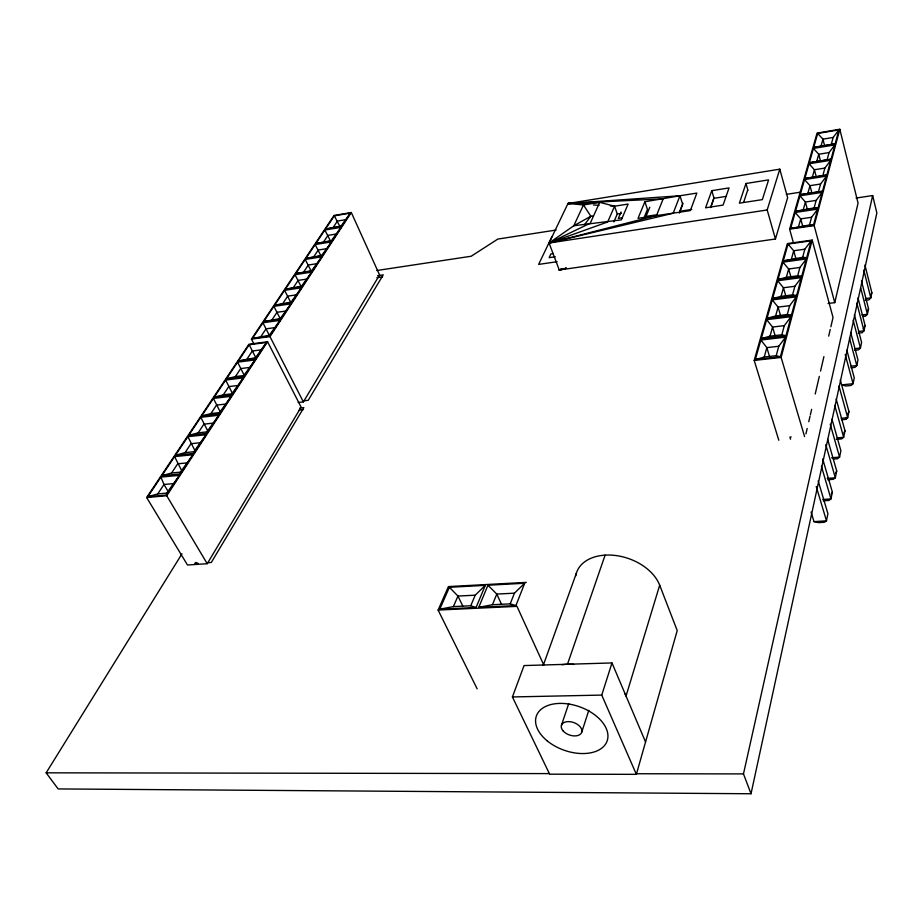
<?xml version="1.0" encoding="UTF-8"?>
<svg xmlns="http://www.w3.org/2000/svg" width="923" height="923" viewBox="0 0 923 923"><rect width="100%" height="100%" fill="white"/><g stroke="black" fill="none" stroke-linecap="round" stroke-linejoin="round"><path stroke-width="1.38" d="M193.853 453.378L193.853 451.728L206.071 434.721L187.877 436.671L175.485 455.235L193.853 453.378L206.071 434.721M180.389 473.926L180.47 472.138L192.953 454.751L174.574 456.597L161.848 475.691L180.389 473.926L192.953 454.751M166.532 495.074L166.705 493.124L179.454 475.345L160.902 477.099L147.807 496.736L166.532 495.074L179.454 475.345M822.693 458.893L832.373 492.132L830.977 498.905L828.946 500.428L823.293 500.831M827.643 439.348L836.711 471.018L835.327 477.779L833.319 479.302L827.735 479.741M836.157 398.944L844.995 430.764L843.657 437.306L841.684 438.887L836.238 439.371M840.299 379.918L848.952 411.554L847.683 417.692L845.722 419.377L841.695 419.757M845.722 419.377L846.103 417.496M857.998 297.864L865.093 325.496L863.986 330.838L862.082 332.718L858.286 333.157M861.459 280.915L868.543 308.836L867.412 314.305L865.532 316.151L863.028 316.439M864.92 265.016L871.866 292.764L870.804 297.898L868.935 299.813L865.22 300.275M181.946 553.846L46.15 772.828L58.149 788.934L751.022 793.757L876.85 212.959L872.662 195.549L856.083 198.053M751.022 793.757L743.476 773.912L872.662 195.549M805.929 433.879L807.187 428.48M808.756 421.73L810.013 416.331M810.336 414.935L811.64 409.351M815.205 394.029L819.312 376.399M820.547 371.092L823.916 356.613M828.692 336.122L830.239 329.465M830.862 326.8L833.031 317.477L812.182 240.084L787.388 243.591L754.195 360.42L778.816 440.259M828.081 303.471L834.75 302.652L858.055 203.118L839.815 129.243L817.063 133.108L789.626 229.169L793.411 242.818M780.397 356.809L785.611 337.149L760.852 340.033L755.314 359.601L780.397 356.809L776.22 355.69L764.244 357.028L755.314 359.601M785.992 335.741L791.046 316.693L766.632 319.658L761.256 338.626L785.992 335.741L781.839 334.784L770.024 336.168L761.256 338.626M791.403 315.32L796.307 296.848L772.228 299.906L767.013 318.308L791.403 315.32L787.284 314.524L775.632 315.954L767.013 318.308M796.653 295.533L801.406 277.604L777.662 280.742L772.597 298.591L796.653 295.533L792.557 294.875L781.077 296.341L772.597 298.591M801.752 276.323L806.367 258.936L782.935 262.144L778.02 279.461L801.752 276.323L797.68 275.804L786.35 277.304L778.02 279.461M806.69 257.69L811.179 240.811L788.046 244.076L783.281 260.897L806.69 257.69L802.652 257.298L783.281 260.897M804.579 436.567L781.123 357.432L812.182 240.084M813.486 225.131L817.766 209.094L795.176 212.486L790.619 228.466L813.486 225.131L809.506 224.958L790.619 228.466M818.078 207.952L822.231 192.365L799.929 195.803L795.499 211.332L818.078 207.952L814.121 207.883L795.499 211.332M822.531 191.246L826.57 176.097L804.544 179.581L800.241 194.684L822.531 191.246L800.241 194.684M826.858 175.012L830.792 160.267L809.044 163.798L804.856 178.497L826.858 175.012L804.856 178.497M831.081 159.206L834.9 144.865L813.417 148.441L809.344 162.748L831.081 159.206L809.344 162.748M835.177 143.838L838.903 129.878L817.686 133.477L813.717 147.415L835.177 143.838L813.717 147.415M834.75 302.652L814.167 225.604L839.815 129.243M776.22 355.69L778.758 346.263L785.611 337.149M781.839 334.784L784.296 325.646L791.046 316.693M787.284 314.524L789.661 305.663L796.307 296.848M792.557 294.875L794.865 286.28L801.406 277.604M797.68 275.804L799.918 267.462L806.367 258.936M802.652 257.298L804.833 249.198L811.179 240.811M809.506 224.958L811.582 217.263L817.766 209.094M814.121 207.883L816.14 200.406L822.231 192.365M818.597 191.292L820.57 184.012L826.57 176.097M822.958 175.151L824.874 168.067L830.792 160.267M827.204 159.437L829.062 152.56L834.9 144.865M831.335 144.161L833.146 137.458L838.903 129.878M764.244 357.028L766.851 347.625L760.852 340.033M770.024 336.168L772.551 327.054L766.632 319.658M775.632 315.954L778.089 307.105L772.228 299.906M781.077 296.341L783.454 287.757L777.662 280.742M786.35 277.304L788.657 268.985L782.935 262.144M791.473 258.832L793.711 250.744L788.046 244.076M798.58 226.55L800.726 218.866L795.176 212.486M803.333 209.509L805.421 202.033L799.929 195.803M807.96 192.93L809.979 185.673L804.544 179.581M812.448 176.812L814.421 169.751L809.044 163.798M816.82 161.133L818.736 154.256L813.417 148.441M821.078 145.869L822.947 139.165L817.686 133.477M645.558 741.988L611.984 662.945L524.056 665.564L512.415 696.946L549.646 774.189L636.362 774.339L677.217 630.571L659.691 585.194A44.258 30.009 18.8 0 0 614.706 555.392A44.258 30.009 18.8 0 0 575.744 575.871M775.447 238.999L787.631 197.684L779.797 169.163L567.98 203.498L549.07 243.026L559.257 269.989L775.447 238.999L767.186 209.971L779.797 169.163M659.691 585.194L626.036 696.046A47.35 29.767 19.3 0 0 624.883 693.611M636.362 774.339L601.75 695.088L611.984 662.945M581.709 732.285L588.793 710.364M743.684 202.195L747.607 190.311M745.957 183.504L739.381 203.175L762.363 199.622L768.594 179.881L745.957 183.504L747.953 190.38M561.438 725.316L568.764 703.511M567.46 664.272L605.107 555.138M710.664 207.214L713.964 197.937L711.771 190.669L729.043 187.911L723.078 205.102L705.576 207.813L711.771 190.669M710.779 207.56L713.964 197.937M543.232 665.425L576.333 573.321M682.928 203.187L679.847 211.275L691.765 209.429M679.328 213.098L682.674 204.329L679.951 195.768L567.98 203.498L583.463 204.941L599.708 202.333L614.58 206.21L628.113 204.052L621.364 219.859L573.794 225.754L549.07 243.026L767.186 209.971M679.951 195.768L644.9 201.756L638.024 218.347L690.335 210.594L696.865 193.08L679.951 195.768L673.202 213.236L549.07 243.026L590.27 223.193L599.708 202.333L567.98 203.498L570.795 203.66M515.922 605.592L524.679 583.244L487.944 585.228L478.76 607.357L515.922 605.592L510.2 603.873L492.444 604.727L478.76 607.357M510.2 603.873L514.434 593.177L524.679 583.244M649.792 207.237L646.042 216.432L657.418 214.667M492.444 604.727L496.782 594.077L514.434 593.177M643.781 218.393L647.45 209.429L644.9 201.756M476.083 607.484L485.302 585.367L449.386 587.293L439.775 609.203L476.083 607.484L470.753 605.765L453.412 606.596L439.775 609.203M470.753 605.765L475.207 595.185L485.302 585.367M621.064 212.025L618.306 218.428L622.437 217.782M453.412 606.596L457.946 596.062L475.207 595.185M613.853 221.935L617.279 214.021L614.58 206.21L610.345 205.967M614.58 206.21L607.669 221.982L549.07 243.026L656.53 215.486L663.187 198.837L567.98 203.498M477.168 688.87L438.113 610.068L448.44 586.578L526.352 582.378M552 236.484L538.64 264.405L557.146 261.705M867.297 311.236L868.543 308.836M870.643 295.106L871.866 292.764M863.224 329.061L865.093 325.496M843.922 432.806L844.995 430.764M847.626 414.058L848.952 411.554M835.615 473.095L836.711 471.018M831.254 494.197L832.373 492.132M298.141 402.497L303.367 401.909L379.584 274.973L351.305 212.521L334.057 215.451L251.425 339.122L254.067 344.21M207.214 563.711L301.129 407.147L267.555 341.764L248.945 344.256L146.642 497.52L187.484 565.003L207.214 563.711L166.74 495.743L267.555 341.764M196.991 563.33L196.334 564.414L195.249 562.626L196.241 562.557L197.314 564.357L197.972 563.272M252.429 338.453L269.297 335.268L280.05 320.362L262.917 322.762L252.429 338.453L269.724 336.11L280.05 320.362M263.666 321.631L280.315 318.493L290.872 303.875L273.889 306.332L263.666 321.631L280.8 319.231L290.872 303.875M274.616 305.236L291.057 302.133L301.406 287.803L284.584 290.318L274.616 305.236L291.587 302.779L301.406 287.803M285.299 289.245L301.521 286.188L311.686 272.123L295.014 274.685L285.299 289.245L302.109 286.73L311.686 272.123M295.718 273.646L311.743 270.624L321.723 256.825L305.201 259.444L295.718 273.646L312.378 271.074L321.723 256.825M305.882 258.417L321.712 255.44L331.519 241.895L315.135 244.549L305.882 258.417L322.392 255.809L331.519 241.895M315.804 243.557L331.449 240.615L341.072 227.323L324.838 230.023L315.804 243.557L332.165 240.903L341.072 227.323M325.496 229.054L340.945 226.147L350.405 213.098L334.322 215.832L325.496 229.054L341.718 226.354L350.405 213.098M206.948 433.395L206.867 431.895L218.82 415.258L200.799 417.288L188.754 435.344L206.948 433.395L218.82 415.258M219.674 413.954L219.524 412.593L231.235 396.313L213.386 398.413L201.664 415.985L219.674 413.954L231.235 396.313M232.065 395.044L231.846 393.809L243.314 377.865L225.639 380.057L214.228 397.155L232.065 395.044L243.314 377.865M244.122 376.642L243.834 375.534L255.083 359.912L237.569 362.174L226.458 378.822L244.122 376.642L255.083 359.912M238.365 360.974L255.509 357.732L266.539 342.433L249.187 344.752L238.365 360.974L255.867 358.712L266.539 342.433M251.425 339.122L269.978 336.607L351.305 212.521M147.807 496.736L157.752 493.92L163.994 484.483L172.913 483.664M161.848 475.691L171.609 472.98L177.678 463.808L186.504 462.942M175.485 455.235L185.073 452.628L190.98 443.709L199.714 442.786M188.754 435.344L198.168 432.829L203.914 424.153L212.567 423.196M201.664 415.985L210.917 413.573L216.501 405.128L225.074 404.136M214.228 397.155L223.308 394.825L228.754 386.61L237.246 385.583M226.458 378.822L235.388 376.584L240.684 368.577L249.095 367.516M247.145 358.816L252.302 351.017L260.632 349.921M261.024 336.387L266.02 328.853L274.258 327.711M272.123 319.646L276.992 312.297L285.149 311.132M282.934 303.321L287.688 296.145L295.764 294.956M293.479 287.388L298.117 280.396L306.124 279.184M303.771 271.858L308.294 265.028L316.231 263.793M313.808 256.698L318.227 250.029L326.096 248.772M323.615 241.895L327.93 235.388L335.718 234.107M333.191 227.439L337.391 221.082L345.121 219.789M584.813 224.301L590.847 216.259L593.454 215.855M561.922 268.928L559.257 269.989L566.191 268.224L559.257 269.989L561.876 268.847M559.257 269.989L566.237 268.258M833.146 137.458L822.947 139.165L824.689 146.042M829.062 152.56L818.736 154.256L820.524 161.167M824.874 168.067L814.421 169.751L816.232 176.72M714.09 198.295L726.02 196.414M617.279 214.021L621.329 213.386M820.57 184.012L809.979 185.673L811.802 192.549M556.073 230.046L497.809 239.08L471.203 256.236L376.803 270.508M786.292 194.372L800.495 192.169M816.14 200.406L805.421 202.033L807.267 208.967M377.495 275.712L383.207 274.858L308.213 400.317L302.502 400.963M376.884 277.708L382.584 276.854M553.35 253.594L550.881 253.952L549.127 257.679L555.311 256.767M811.582 217.263L800.726 218.866L802.952 227.07M789.626 229.169L814.167 225.604M804.833 249.198L793.711 250.744L796.018 259.051M799.918 267.462L788.657 268.985L790.976 277.177M794.865 286.28L783.454 287.757L785.819 296.006M789.661 305.663L778.089 307.105L780.904 316.797M235.388 376.584L243.834 375.534M865.428 298.567L870.804 297.898L863.813 270.093M861.967 314.962L867.412 314.305L860.755 288.161M784.296 325.646L772.551 327.054L775.389 336.618M223.308 394.825L231.846 393.809M858.482 331.472L863.986 330.838L856.856 303.148M778.758 346.263L766.851 347.625L769.759 357.259M210.917 413.573L219.524 412.593M299.837 408.047L303.863 407.597L211.286 562.488L207.19 562.753M299.087 410.1L303.39 409.616M854.848 348.652L860.432 348.029L861.597 342.41L854.363 314.616M754.195 360.42L781.123 357.432M854.675 350.267L858.517 349.84L860.432 348.029L853.152 320.166M198.168 432.829L206.867 431.895M851.156 366.177L856.798 365.566L857.963 359.947L850.706 332.43M850.971 367.804L854.871 367.389L856.798 365.566L849.495 338.003M185.073 452.628L193.853 451.728M171.609 472.98L180.47 472.138M841.199 418.292L847.683 417.692L838.972 385.987M791.207 436.971L789.903 437.098L790.538 439.21M157.752 493.92L166.705 493.124M146.642 497.52L166.74 495.743M837.08 437.883L843.657 437.306L834.75 405.428M831.577 457.773L839.572 457.116L840.888 450.712L832.004 419.215M833.446 459.077L837.576 458.743L839.572 457.116L830.239 424.188M827.227 478.402L835.327 477.779L825.785 444.667M822.774 499.493L830.977 498.905L821.378 466.138M811.086 512.069L813.994 521.633L826.466 520.814L827.919 513.742L818.182 480.86M194.915 563.561L197.637 563.376M438.113 610.068L516.972 606.353L543.785 665.022M512.415 696.946L601.75 695.088M46.15 772.828L549.381 773.601M637.078 773.739L743.476 773.912M593.397 204.975L599.05 205.31M813.994 521.633L818.701 522.637L824.424 522.256L826.466 520.814L816.244 486.49M340.945 226.147L341.718 226.354M331.449 240.615L332.165 240.903M321.712 255.44L322.392 255.809M311.743 270.624L312.378 271.074M301.521 286.188L302.109 286.73M487.944 585.228L496.782 594.077L501.604 604.461M449.386 587.293L457.946 596.062L462.908 606.319M291.057 302.133L291.587 302.779M280.315 318.493L280.8 319.231M168.39 491.878L163.994 484.483L160.902 477.099M334.322 215.832L339.768 226.25M181.958 471.168L174.574 456.597M324.838 230.023L330.953 241.884M195.249 451.185L187.877 436.671M315.135 244.549L321.25 256.421M208.079 431.595L200.799 417.288M305.201 259.444L311.374 271.454M220.655 412.685L213.386 398.413M295.014 274.685L301.267 286.857M232.815 394.133L225.639 380.057M284.584 290.318L290.826 302.502M244.064 374.946L237.569 362.174M273.889 306.332L280.2 318.677M256.271 358.609L249.187 344.752M269.239 335.141L262.917 322.762M269.978 336.607L303.367 401.909M269.297 335.268L269.724 336.11M255.509 357.732L255.867 358.712M845.226 354.582L853.048 383.714L851.098 385.479L845.849 386.01L841.614 384.879L853.048 383.714L854.26 377.865L846.853 350.175M561.865 664.722A47.35 29.767 19.3 0 1 574.002 664.433M583.463 204.941L573.794 225.754L590.847 216.259L583.463 204.941M547.362 740.996A37.52 23.052 19.5 0 0 607.115 741.019A37.52 23.052 19.5 0 0 560.792 703.395A37.52 23.052 19.5 0 0 547.362 740.996M562.938 730.704A10.718 6.588 19.5 0 0 580.821 733.773A10.718 6.588 19.5 0 0 570.991 721.832A10.718 6.588 19.5 0 0 562.938 730.704"/></g></svg>
